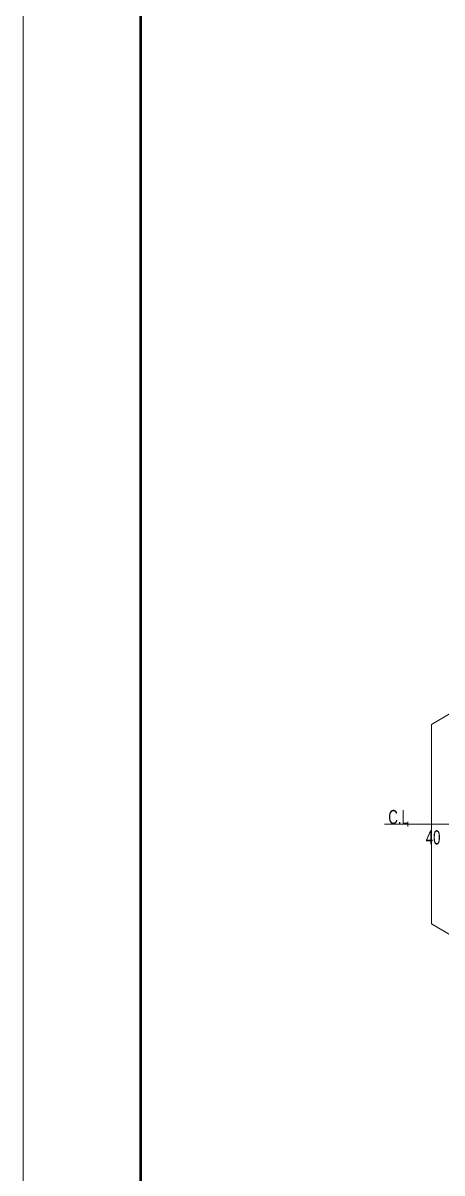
# Model space of a CAD drawing. Extents: x -550205 to -490805, y -239464 to -155364.
# Drawn here: x -550205 to -541300, y -197162 to -172712 of the extents above; entities that cross this region are included whole.
import ezdxf

# ---------------------------------------------------------------- set-up
doc = ezdxf.new("R2010")
doc.units = 0
doc.header["$LTSCALE"] = 500
doc.header["$MEASUREMENT"] = 0
doc.layers.get('0').update_dxf_attribs({"linetype": 'CONTINUOUS', "lineweight": 20})
doc.layers.add('图框', color=3, linetype='CONTINUOUS', lineweight=20)
doc.styles.add('中英混排2', font='romany.shx', dxfattribs={"width": 0.7, "height": 300, "bigfont": 'hztxt.shx'})

# ---------------------------------------------------------------- blocks, each defined once
blk = doc.blocks.new('B1')
at = {"layer": '图框'}
blk.add_line((-594, 841), (-594, 0), dxfattribs=at)
at = {"layer": '图框', "color": 15, "lineweight": 50}
blk.add_line((-569, 831), (-569, 10), dxfattribs=at)

msp = doc.modelspace()

# ---------------------------------------------------------------- linework, layer by layer
for p, q in [((-541524.2, -187623.1), (-540624.2, -187093.1)), ((-541524.2, -191863.1), (-541524.2, -187623.1)), ((-542024.2, -189793.1), (-542024.2, -189693.1)), ((-541524.2, -189843.1), (-541524.2, -189643.1)), ((-542524.2, -189743.1), (-536024.2, -189743.1)), ((-541524.2, -191863.1), (-540624.2, -192393.1))]:
    msp.add_line(p, q)

# ---------------------------------------------------------------- block references
at = {"layer": '图框', "color": 0, "xscale": 100, "yscale": 100, "zscale": 100}
msp.add_blockref('B1', (-490805.3, -239463.7), dxfattribs=at)

# ---------------------------------------------------------------- texts
at = {"color": 1, "lineweight": 20, "ltscale": 2, "style": '中英混排2', "width": 0.7}
for s, p in [('C.L', (-542441.7, -189743.1)), ('40', (-541645.2, -190176.1))]:
    msp.add_text(s, height=300, dxfattribs=at).set_placement(p)

doc.saveas('drawing.dxf')
